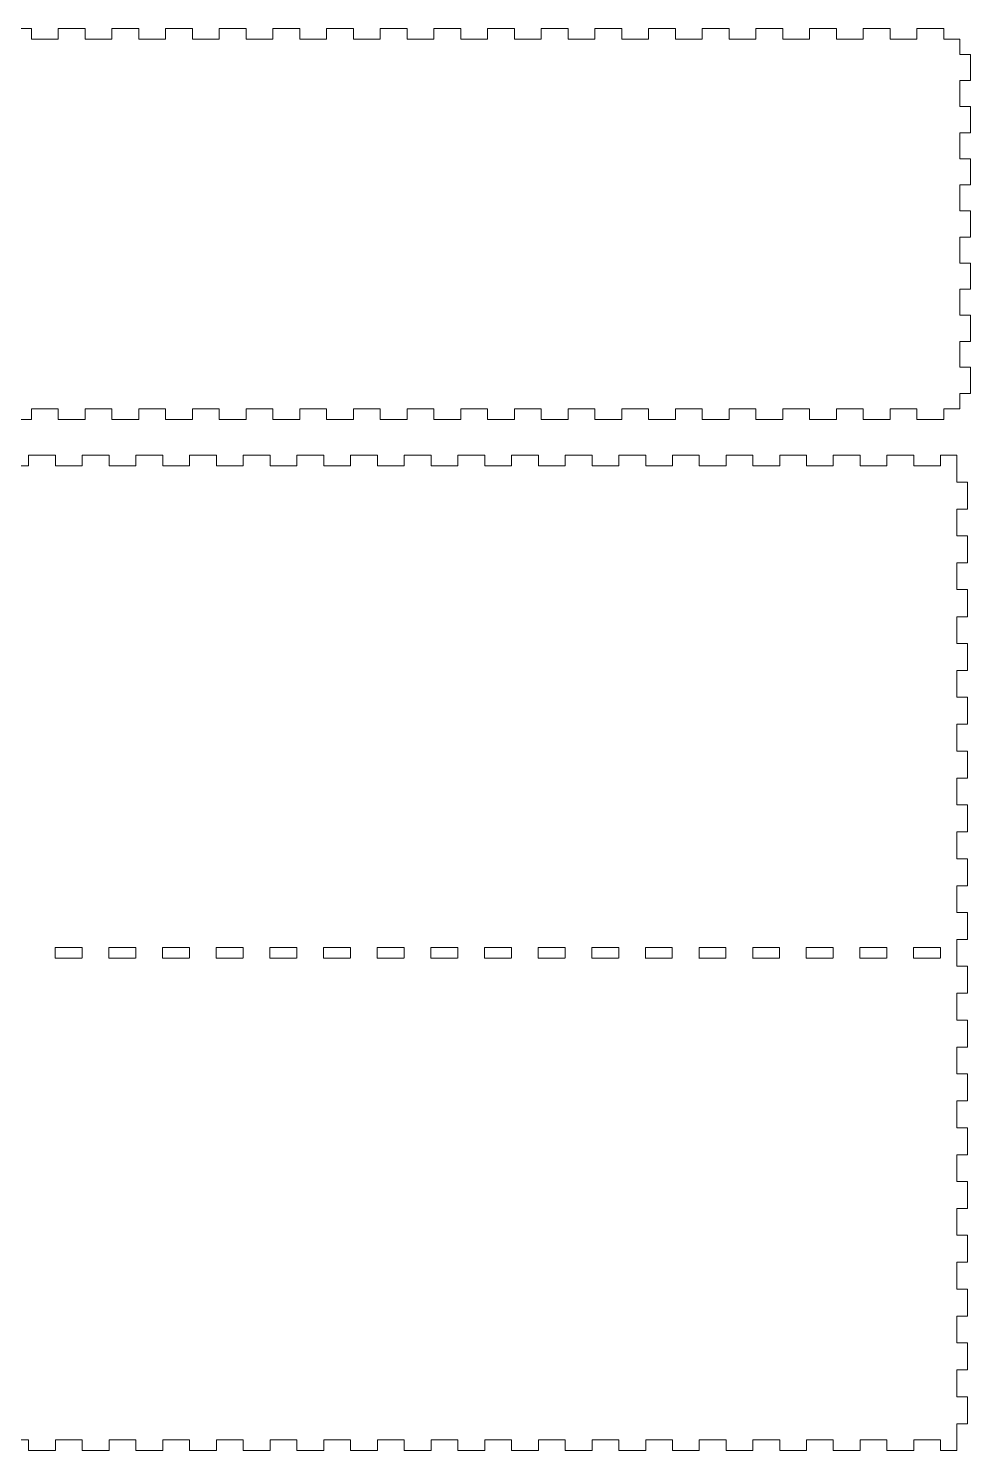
# Model space of a CAD drawing. Header units: millimetres. Extents: x -284 to 247, y -404 to 405.
# Drawn here: x -18.2 to 246.8, y -404 to -3.9 of the extents above; entities that cross this region are included whole.
import ezdxf

# ---------------------------------------------------------------- set-up
doc = ezdxf.new("R2010")
doc.units = ezdxf.units.MM
doc.header["$MEASUREMENT"] = 0
doc.layers.add('Layer 1', color=7, linetype='Continuous')

msp = doc.modelspace()

# ---------------------------------------------------------------- linework, layer by layer
at = {"layer": 'Layer 1', "lineweight": 0}
for points in [[(-24.9239, -3.8831), (-24.9239, -3.8831), (-17.336, -3.8831), (-17.336, -3.8831)], [(-17.336, -3.8831), (-17.336, -3.8831), (-17.336, -6.8832), (-17.336, -6.8832)], [(-9.828, -3.8831), (-9.828, -3.8831), (-9.828, -6.8832), (-9.828, -6.8832)], [(-9.828, -3.8831), (-9.828, -3.8831), (-2.2401, -3.8831), (-2.2401, -3.8831)], [(-2.2401, -3.8831), (-2.2401, -3.8831), (-2.2401, -6.8832), (-2.2401, -6.8832)], [(5.2678, -3.8831), (5.2678, -3.8831), (5.2678, -6.8832), (5.2678, -6.8832)], [(5.2678, -3.8831), (5.2678, -3.8831), (12.8557, -3.8831), (12.8557, -3.8831)], [(12.8557, -3.8831), (12.8557, -3.8831), (12.8557, -6.8832), (12.8557, -6.8832)], [(20.3637, -3.8831), (20.3637, -3.8831), (20.3637, -6.8832), (20.3637, -6.8832)], [(20.3637, -3.8831), (20.3637, -3.8831), (27.9516, -3.8831), (27.9516, -3.8831)], [(27.9516, -3.8831), (27.9516, -3.8831), (27.9516, -6.8832), (27.9516, -6.8832)], [(35.4595, -3.8831), (35.4595, -3.8831), (35.4595, -6.8832), (35.4595, -6.8832)], [(35.4595, -3.8831), (35.4595, -3.8831), (43.0474, -3.8831), (43.0474, -3.8831)], [(43.0474, -3.8831), (43.0474, -3.8831), (43.0474, -6.8832), (43.0474, -6.8832)], [(50.5554, -3.8831), (50.5554, -3.8831), (50.5554, -6.8832), (50.5554, -6.8832)], [(50.5554, -3.8831), (50.5554, -3.8831), (58.1433, -3.8831), (58.1433, -3.8831)], [(58.1433, -3.8831), (58.1433, -3.8831), (58.1433, -6.8832), (58.1433, -6.8832)], [(65.6512, -3.8831), (65.6512, -3.8831), (65.6512, -6.8832), (65.6512, -6.8832)], [(65.6512, -3.8831), (65.6512, -3.8831), (73.2393, -3.8831), (73.2393, -3.8831)], [(73.2393, -3.8831), (73.2393, -3.8831), (73.2393, -6.8832), (73.2393, -6.8832)], [(80.7471, -3.8831), (80.7471, -3.8831), (80.7471, -6.8832), (80.7471, -6.8832)], [(80.7471, -3.8831), (80.7471, -3.8831), (88.335, -3.8831), (88.335, -3.8831)], [(88.335, -3.8831), (88.335, -3.8831), (88.335, -6.8832), (88.335, -6.8832)], [(95.8428, -3.8831), (95.8428, -3.8831), (95.8428, -6.8832), (95.8428, -6.8832)], [(95.8428, -3.8831), (95.8428, -3.8831), (103.4307, -3.8831), (103.4307, -3.8831)], [(103.4307, -3.8831), (103.4307, -3.8831), (103.4307, -6.8832), (103.4307, -6.8832)], [(110.9389, -3.8831), (110.9389, -3.8831), (110.9389, -6.8832), (110.9389, -6.8832)], [(110.9389, -3.8831), (110.9389, -3.8831), (118.5268, -3.8831), (118.5268, -3.8831)], [(118.5268, -3.8831), (118.5268, -3.8831), (118.5268, -6.8832), (118.5268, -6.8832)], [(126.0346, -3.8831), (126.0346, -3.8831), (126.0346, -6.8832), (126.0346, -6.8832)], [(126.0346, -3.8831), (126.0346, -3.8831), (133.6225, -3.8831), (133.6225, -3.8831)], [(133.6225, -3.8831), (133.6225, -3.8831), (133.6225, -6.8832), (133.6225, -6.8832)], [(141.1303, -3.8831), (141.1303, -3.8831), (141.1303, -6.8832), (141.1303, -6.8832)], [(141.1303, -3.8831), (141.1303, -3.8831), (148.7182, -3.8831), (148.7182, -3.8831)], [(148.7182, -3.8831), (148.7182, -3.8831), (148.7182, -6.8832), (148.7182, -6.8832)], [(156.2264, -3.8831), (156.2264, -3.8831), (156.2264, -6.8832), (156.2264, -6.8832)], [(156.2264, -3.8831), (156.2264, -3.8831), (163.8143, -3.8831), (163.8143, -3.8831)], [(163.8143, -3.8831), (163.8143, -3.8831), (163.8143, -6.8832), (163.8143, -6.8832)], [(171.3221, -3.8831), (171.3221, -3.8831), (171.3221, -6.8832), (171.3221, -6.8832)], [(171.3221, -3.8831), (171.3221, -3.8831), (178.91, -3.8831), (178.91, -3.8831)], [(178.91, -3.8831), (178.91, -3.8831), (178.91, -6.8832), (178.91, -6.8832)], [(186.4182, -3.8831), (186.4182, -3.8831), (186.4182, -6.8832), (186.4182, -6.8832)], [(186.4182, -3.8831), (186.4182, -3.8831), (194.0061, -3.8831), (194.0061, -3.8831)], [(194.0061, -3.8831), (194.0061, -3.8831), (194.0061, -6.8832), (194.0061, -6.8832)], [(201.5139, -3.8831), (201.5139, -3.8831), (201.5139, -6.8832), (201.5139, -6.8832)], [(201.5139, -3.8831), (201.5139, -3.8831), (209.1018, -3.8831), (209.1018, -3.8831)], [(209.1018, -3.8831), (209.1018, -3.8831), (209.1018, -6.8832), (209.1018, -6.8832)], [(216.6096, -3.8831), (216.6096, -3.8831), (216.6096, -6.8832), (216.6096, -6.8832)], [(216.6096, -3.8831), (216.6096, -3.8831), (224.1975, -3.8831), (224.1975, -3.8831)], [(224.1975, -3.8831), (224.1975, -3.8831), (224.1975, -6.8832), (224.1975, -6.8832)], [(231.7057, -3.8831), (231.7057, -3.8831), (231.7057, -6.8832), (231.7057, -6.8832)], [(231.7057, -3.8831), (231.7057, -3.8831), (239.2936, -3.8831), (239.2936, -3.8831)], [(239.2936, -3.8831), (239.2936, -3.8831), (239.2936, -6.8832), (239.2936, -6.8832)], [(-17.336, -6.8832), (-17.336, -6.8832), (-9.828, -6.8832), (-9.828, -6.8832)], [(-2.2401, -6.8832), (-2.2401, -6.8832), (5.2678, -6.8832), (5.2678, -6.8832)], [(12.8557, -6.8832), (12.8557, -6.8832), (20.3637, -6.8832), (20.3637, -6.8832)], [(27.9516, -6.8832), (27.9516, -6.8832), (35.4595, -6.8832), (35.4595, -6.8832)], [(43.0474, -6.8832), (43.0474, -6.8832), (50.5554, -6.8832), (50.5554, -6.8832)], [(58.1433, -6.8832), (58.1433, -6.8832), (65.6512, -6.8832), (65.6512, -6.8832)], [(73.2393, -6.8832), (73.2393, -6.8832), (80.7471, -6.8832), (80.7471, -6.8832)], [(88.335, -6.8832), (88.335, -6.8832), (95.8428, -6.8832), (95.8428, -6.8832)], [(103.4307, -6.8832), (103.4307, -6.8832), (110.9389, -6.8832), (110.9389, -6.8832)], [(118.5268, -6.8832), (118.5268, -6.8832), (126.0346, -6.8832), (126.0346, -6.8832)], [(133.6225, -6.8832), (133.6225, -6.8832), (141.1303, -6.8832), (141.1303, -6.8832)], [(148.7182, -6.8832), (148.7182, -6.8832), (156.2264, -6.8832), (156.2264, -6.8832)], [(163.8143, -6.8832), (163.8143, -6.8832), (171.3221, -6.8832), (171.3221, -6.8832)], [(178.91, -6.8832), (178.91, -6.8832), (186.4182, -6.8832), (186.4182, -6.8832)], [(194.0061, -6.8832), (194.0061, -6.8832), (201.5139, -6.8832), (201.5139, -6.8832)], [(209.1018, -6.8832), (209.1018, -6.8832), (216.6096, -6.8832), (216.6096, -6.8832)], [(224.1975, -6.8832), (224.1975, -6.8832), (231.7057, -6.8832), (231.7057, -6.8832)], [(239.2936, -6.8832), (239.2936, -6.8832), (243.8215, -6.8832), (243.8215, -6.8832)], [(243.8215, -11.199), (243.8215, -11.199), (243.8215, -6.8832), (243.8215, -6.8832)], [(246.8215, -11.199), (246.8215, -11.199), (243.8215, -11.199), (243.8215, -11.199)], [(246.8215, -18.5749), (246.8215, -18.5749), (246.8215, -11.199), (246.8215, -11.199)], [(243.8215, -25.8711), (243.8215, -25.8711), (243.8215, -18.5749), (243.8215, -18.5749)], [(246.8215, -18.5749), (246.8215, -18.5749), (243.8215, -18.5749), (243.8215, -18.5749)], [(246.8215, -25.8711), (246.8215, -25.8711), (243.8215, -25.8711), (243.8215, -25.8711)], [(246.8215, -33.247), (246.8215, -33.247), (246.8215, -25.8711), (246.8215, -25.8711)], [(243.8215, -40.5431), (243.8215, -40.5431), (243.8215, -33.247), (243.8215, -33.247)], [(246.8215, -33.247), (246.8215, -33.247), (243.8215, -33.247), (243.8215, -33.247)], [(246.8215, -40.5431), (246.8215, -40.5431), (243.8215, -40.5431), (243.8215, -40.5431)], [(246.8215, -47.919), (246.8215, -47.919), (246.8215, -40.5431), (246.8215, -40.5431)], [(243.8215, -55.2151), (243.8215, -55.2151), (243.8215, -47.919), (243.8215, -47.919)], [(246.8215, -47.919), (246.8215, -47.919), (243.8215, -47.919), (243.8215, -47.919)], [(246.8215, -55.2151), (246.8215, -55.2151), (243.8215, -55.2151), (243.8215, -55.2151)], [(246.8215, -62.591), (246.8215, -62.591), (246.8215, -55.2151), (246.8215, -55.2151)], [(243.8215, -69.8871), (243.8215, -69.8871), (243.8215, -62.591), (243.8215, -62.591)], [(246.8215, -62.591), (246.8215, -62.591), (243.8215, -62.591), (243.8215, -62.591)], [(246.8215, -69.8871), (246.8215, -69.8871), (243.8215, -69.8871), (243.8215, -69.8871)], [(246.8215, -77.263), (246.8215, -77.263), (246.8215, -69.8871), (246.8215, -69.8871)], [(243.8215, -84.559), (243.8215, -84.559), (243.8215, -77.263), (243.8215, -77.263)], [(246.8215, -77.263), (246.8215, -77.263), (243.8215, -77.263), (243.8215, -77.263)], [(246.8215, -84.559), (246.8215, -84.559), (243.8215, -84.559), (243.8215, -84.559)], [(246.8215, -91.9351), (246.8215, -91.9351), (246.8215, -84.559), (246.8215, -84.559)], [(243.8215, -99.231), (243.8215, -99.231), (243.8215, -91.9351), (243.8215, -91.9351)], [(246.8215, -91.9351), (246.8215, -91.9351), (243.8215, -91.9351), (243.8215, -91.9351)], [(246.8215, -99.231), (246.8215, -99.231), (243.8215, -99.231), (243.8215, -99.231)], [(246.8215, -106.6071), (246.8215, -106.6071), (246.8215, -99.231), (246.8215, -99.231)], [(243.8215, -110.923), (243.8215, -110.923), (243.8215, -106.6071), (243.8215, -106.6071)], [(246.8215, -106.6071), (246.8215, -106.6071), (243.8215, -106.6071), (243.8215, -106.6071)], [(-17.336, -110.923), (-17.336, -110.923), (-17.336, -113.923), (-17.336, -113.923)], [(-17.336, -110.923), (-17.336, -110.923), (-9.828, -110.923), (-9.828, -110.923)], [(-9.828, -110.923), (-9.828, -110.923), (-9.828, -113.923), (-9.828, -113.923)], [(-2.2401, -110.923), (-2.2401, -110.923), (-2.2401, -113.923), (-2.2401, -113.923)], [(-2.2401, -110.923), (-2.2401, -110.923), (5.2678, -110.923), (5.2678, -110.923)], [(5.2678, -110.923), (5.2678, -110.923), (5.2678, -113.923), (5.2678, -113.923)], [(12.8557, -110.923), (12.8557, -110.923), (12.8557, -113.923), (12.8557, -113.923)], [(12.8557, -110.923), (12.8557, -110.923), (20.3637, -110.923), (20.3637, -110.923)], [(20.3637, -110.923), (20.3637, -110.923), (20.3637, -113.923), (20.3637, -113.923)], [(27.9516, -110.923), (27.9516, -110.923), (27.9516, -113.923), (27.9516, -113.923)], [(27.9516, -110.923), (27.9516, -110.923), (35.4595, -110.923), (35.4595, -110.923)], [(35.4595, -110.923), (35.4595, -110.923), (35.4595, -113.923), (35.4595, -113.923)], [(43.0474, -110.923), (43.0474, -110.923), (43.0474, -113.923), (43.0474, -113.923)], [(43.0474, -110.923), (43.0474, -110.923), (50.5554, -110.923), (50.5554, -110.923)], [(50.5554, -110.923), (50.5554, -110.923), (50.5554, -113.923), (50.5554, -113.923)], [(58.1433, -110.923), (58.1433, -110.923), (58.1433, -113.923), (58.1433, -113.923)], [(58.1433, -110.923), (58.1433, -110.923), (65.6512, -110.923), (65.6512, -110.923)], [(65.6512, -110.923), (65.6512, -110.923), (65.6512, -113.923), (65.6512, -113.923)], [(73.2393, -110.923), (73.2393, -110.923), (73.2393, -113.923), (73.2393, -113.923)], [(73.2393, -110.923), (73.2393, -110.923), (80.7471, -110.923), (80.7471, -110.923)], [(80.7471, -110.923), (80.7471, -110.923), (80.7471, -113.923), (80.7471, -113.923)], [(88.335, -110.923), (88.335, -110.923), (88.335, -113.923), (88.335, -113.923)], [(88.335, -110.923), (88.335, -110.923), (95.8428, -110.923), (95.8428, -110.923)], [(95.8428, -110.923), (95.8428, -110.923), (95.8428, -113.923), (95.8428, -113.923)], [(103.4307, -110.923), (103.4307, -110.923), (103.4307, -113.923), (103.4307, -113.923)], [(103.4307, -110.923), (103.4307, -110.923), (110.9389, -110.923), (110.9389, -110.923)], [(110.9389, -110.923), (110.9389, -110.923), (110.9389, -113.923), (110.9389, -113.923)], [(118.5268, -110.923), (118.5268, -110.923), (118.5268, -113.923), (118.5268, -113.923)], [(118.5268, -110.923), (118.5268, -110.923), (126.0346, -110.923), (126.0346, -110.923)], [(126.0346, -110.923), (126.0346, -110.923), (126.0346, -113.923), (126.0346, -113.923)], [(133.6225, -110.923), (133.6225, -110.923), (133.6225, -113.923), (133.6225, -113.923)], [(133.6225, -110.923), (133.6225, -110.923), (141.1303, -110.923), (141.1303, -110.923)], [(141.1303, -110.923), (141.1303, -110.923), (141.1303, -113.923), (141.1303, -113.923)], [(148.7182, -110.923), (148.7182, -110.923), (148.7182, -113.923), (148.7182, -113.923)], [(148.7182, -110.923), (148.7182, -110.923), (156.2264, -110.923), (156.2264, -110.923)], [(156.2264, -110.923), (156.2264, -110.923), (156.2264, -113.923), (156.2264, -113.923)], [(163.8143, -110.923), (163.8143, -110.923), (163.8143, -113.923), (163.8143, -113.923)], [(163.8143, -110.923), (163.8143, -110.923), (171.3221, -110.923), (171.3221, -110.923)], [(171.3221, -110.923), (171.3221, -110.923), (171.3221, -113.923), (171.3221, -113.923)], [(178.91, -110.923), (178.91, -110.923), (178.91, -113.923), (178.91, -113.923)], [(178.91, -110.923), (178.91, -110.923), (186.4182, -110.923), (186.4182, -110.923)], [(186.4182, -110.923), (186.4182, -110.923), (186.4182, -113.923), (186.4182, -113.923)], [(194.0061, -110.923), (194.0061, -110.923), (194.0061, -113.923), (194.0061, -113.923)], [(194.0061, -110.923), (194.0061, -110.923), (201.5139, -110.923), (201.5139, -110.923)], [(201.5139, -110.923), (201.5139, -110.923), (201.5139, -113.923), (201.5139, -113.923)], [(209.1018, -110.923), (209.1018, -110.923), (209.1018, -113.923), (209.1018, -113.923)], [(209.1018, -110.923), (209.1018, -110.923), (216.6096, -110.923), (216.6096, -110.923)], [(216.6096, -110.923), (216.6096, -110.923), (216.6096, -113.923), (216.6096, -113.923)], [(224.1975, -110.923), (224.1975, -110.923), (224.1975, -113.923), (224.1975, -113.923)], [(224.1975, -110.923), (224.1975, -110.923), (231.7057, -110.923), (231.7057, -110.923)], [(231.7057, -110.923), (231.7057, -110.923), (231.7057, -113.923), (231.7057, -113.923)], [(239.2936, -110.923), (239.2936, -110.923), (239.2936, -113.923), (239.2936, -113.923)], [(239.2936, -110.923), (239.2936, -110.923), (243.8215, -110.923), (243.8215, -110.923)], [(-24.9239, -113.923), (-24.9239, -113.923), (-17.336, -113.923), (-17.336, -113.923)], [(-9.828, -113.923), (-9.828, -113.923), (-2.2401, -113.923), (-2.2401, -113.923)], [(5.2678, -113.923), (5.2678, -113.923), (12.8557, -113.923), (12.8557, -113.923)], [(20.3637, -113.923), (20.3637, -113.923), (27.9516, -113.923), (27.9516, -113.923)], [(35.4595, -113.923), (35.4595, -113.923), (43.0474, -113.923), (43.0474, -113.923)], [(50.5554, -113.923), (50.5554, -113.923), (58.1433, -113.923), (58.1433, -113.923)], [(65.6512, -113.923), (65.6512, -113.923), (73.2393, -113.923), (73.2393, -113.923)], [(80.7471, -113.923), (80.7471, -113.923), (88.335, -113.923), (88.335, -113.923)], [(95.8428, -113.923), (95.8428, -113.923), (103.4307, -113.923), (103.4307, -113.923)], [(110.9389, -113.923), (110.9389, -113.923), (118.5268, -113.923), (118.5268, -113.923)], [(126.0346, -113.923), (126.0346, -113.923), (133.6225, -113.923), (133.6225, -113.923)], [(141.1303, -113.923), (141.1303, -113.923), (148.7182, -113.923), (148.7182, -113.923)], [(156.2264, -113.923), (156.2264, -113.923), (163.8143, -113.923), (163.8143, -113.923)], [(171.3221, -113.923), (171.3221, -113.923), (178.91, -113.923), (178.91, -113.923)], [(186.4182, -113.923), (186.4182, -113.923), (194.0061, -113.923), (194.0061, -113.923)], [(201.5139, -113.923), (201.5139, -113.923), (209.1018, -113.923), (209.1018, -113.923)], [(216.6096, -113.923), (216.6096, -113.923), (224.1975, -113.923), (224.1975, -113.923)], [(231.7057, -113.923), (231.7057, -113.923), (239.2936, -113.923), (239.2936, -113.923)], [(-18.2229, -123.9631), (-18.2229, -123.9631), (-18.2229, -126.963), (-18.2229, -126.963)], [(-18.2229, -123.9631), (-18.2229, -123.9631), (-10.6349, -123.9631), (-10.6349, -123.9631)], [(-10.6349, -123.9631), (-10.6349, -123.9631), (-10.6349, -126.963), (-10.6349, -126.963)], [(-3.127, -123.9631), (-3.127, -123.9631), (-3.127, -126.963), (-3.127, -126.963)], [(-3.127, -123.9631), (-3.127, -123.9631), (4.4609, -123.9631), (4.4609, -123.9631)], [(4.4609, -123.9631), (4.4609, -123.9631), (4.4609, -126.963), (4.4609, -126.963)], [(11.9688, -123.9631), (11.9688, -123.9631), (11.9688, -126.963), (11.9688, -126.963)], [(11.9688, -123.9631), (11.9688, -123.9631), (19.5568, -123.9631), (19.5568, -123.9631)], [(19.5568, -123.9631), (19.5568, -123.9631), (19.5568, -126.963), (19.5568, -126.963)], [(27.0647, -123.9631), (27.0647, -123.9631), (27.0647, -126.963), (27.0647, -126.963)], [(27.0647, -123.9631), (27.0647, -123.9631), (34.6526, -123.9631), (34.6526, -123.9631)], [(34.6526, -123.9631), (34.6526, -123.9631), (34.6526, -126.963), (34.6526, -126.963)], [(42.1605, -123.9631), (42.1605, -123.9631), (42.1605, -126.963), (42.1605, -126.963)], [(42.1605, -123.9631), (42.1605, -123.9631), (49.7485, -123.9631), (49.7485, -123.9631)], [(49.7485, -123.9631), (49.7485, -123.9631), (49.7485, -126.963), (49.7485, -126.963)], [(57.2564, -123.9631), (57.2564, -123.9631), (57.2564, -126.963), (57.2564, -126.963)], [(57.2564, -123.9631), (57.2564, -123.9631), (64.8443, -123.9631), (64.8443, -123.9631)], [(64.8443, -123.9631), (64.8443, -123.9631), (64.8443, -126.963), (64.8443, -126.963)], [(72.3522, -123.9631), (72.3522, -123.9631), (72.3522, -126.963), (72.3522, -126.963)], [(72.3522, -123.9631), (72.3522, -123.9631), (79.9401, -123.9631), (79.9401, -123.9631)], [(79.9401, -123.9631), (79.9401, -123.9631), (79.9401, -126.963), (79.9401, -126.963)], [(87.4483, -123.9631), (87.4483, -123.9631), (87.4483, -126.963), (87.4483, -126.963)], [(87.4483, -123.9631), (87.4483, -123.9631), (95.0361, -123.9631), (95.0361, -123.9631)], [(95.0361, -123.9631), (95.0361, -123.9631), (95.0361, -126.963), (95.0361, -126.963)], [(102.544, -123.9631), (102.544, -123.9631), (102.544, -126.963), (102.544, -126.963)], [(102.544, -123.9631), (102.544, -123.9631), (110.1319, -123.9631), (110.1319, -123.9631)], [(110.1319, -123.9631), (110.1319, -123.9631), (110.1319, -126.963), (110.1319, -126.963)], [(117.6397, -123.9631), (117.6397, -123.9631), (117.6397, -126.963), (117.6397, -126.963)], [(117.6397, -123.9631), (117.6397, -123.9631), (125.2276, -123.9631), (125.2276, -123.9631)], [(125.2276, -123.9631), (125.2276, -123.9631), (125.2276, -126.963), (125.2276, -126.963)], [(132.7357, -123.9631), (132.7357, -123.9631), (132.7357, -126.963), (132.7357, -126.963)], [(132.7357, -123.9631), (132.7357, -123.9631), (140.3236, -123.9631), (140.3236, -123.9631)], [(140.3236, -123.9631), (140.3236, -123.9631), (140.3236, -126.963), (140.3236, -126.963)], [(147.8315, -123.9631), (147.8315, -123.9631), (147.8315, -126.963), (147.8315, -126.963)], [(147.8315, -123.9631), (147.8315, -123.9631), (155.4194, -123.9631), (155.4194, -123.9631)], [(155.4194, -123.9631), (155.4194, -123.9631), (155.4194, -126.963), (155.4194, -126.963)], [(162.9272, -123.9631), (162.9272, -123.9631), (162.9272, -126.963), (162.9272, -126.963)], [(162.9272, -123.9631), (162.9272, -123.9631), (170.5154, -123.9631), (170.5154, -123.9631)], [(170.5154, -123.9631), (170.5154, -123.9631), (170.5154, -126.963), (170.5154, -126.963)], [(178.0232, -123.9631), (178.0232, -123.9631), (178.0232, -126.963), (178.0232, -126.963)], [(178.0232, -123.9631), (178.0232, -123.9631), (185.6111, -123.9631), (185.6111, -123.9631)], [(185.6111, -123.9631), (185.6111, -123.9631), (185.6111, -126.963), (185.6111, -126.963)], [(193.119, -123.9631), (193.119, -123.9631), (193.119, -126.963), (193.119, -126.963)], [(193.119, -123.9631), (193.119, -123.9631), (200.7069, -123.9631), (200.7069, -123.9631)], [(200.7069, -123.9631), (200.7069, -123.9631), (200.7069, -126.963), (200.7069, -126.963)], [(208.215, -123.9631), (208.215, -123.9631), (208.215, -126.963), (208.215, -126.963)], [(208.215, -123.9631), (208.215, -123.9631), (215.8029, -123.9631), (215.8029, -123.9631)], [(215.8029, -123.9631), (215.8029, -123.9631), (215.8029, -126.963), (215.8029, -126.963)], [(223.3107, -123.9631), (223.3107, -123.9631), (223.3107, -126.963), (223.3107, -126.963)], [(223.3107, -123.9631), (223.3107, -123.9631), (230.8986, -123.9631), (230.8986, -123.9631)], [(230.8986, -123.9631), (230.8986, -123.9631), (230.8986, -126.963), (230.8986, -126.963)], [(238.4064, -123.9631), (238.4064, -123.9631), (238.4064, -126.963), (238.4064, -126.963)], [(238.4064, -123.9631), (238.4064, -123.9631), (242.9746, -123.9631), (242.9746, -123.9631)], [(242.9746, -131.5117), (242.9746, -131.5117), (242.9746, -123.9631), (242.9746, -123.9631)], [(-25.7308, -126.963), (-25.7308, -126.963), (-18.2229, -126.963), (-18.2229, -126.963)], [(-10.6349, -126.963), (-10.6349, -126.963), (-3.127, -126.963), (-3.127, -126.963)], [(4.4609, -126.963), (4.4609, -126.963), (11.9688, -126.963), (11.9688, -126.963)], [(19.5568, -126.963), (19.5568, -126.963), (27.0647, -126.963), (27.0647, -126.963)], [(34.6526, -126.963), (34.6526, -126.963), (42.1605, -126.963), (42.1605, -126.963)], [(49.7485, -126.963), (49.7485, -126.963), (57.2564, -126.963), (57.2564, -126.963)], [(64.8443, -126.963), (64.8443, -126.963), (72.3522, -126.963), (72.3522, -126.963)], [(79.9401, -126.963), (79.9401, -126.963), (87.4483, -126.963), (87.4483, -126.963)], [(95.0361, -126.963), (95.0361, -126.963), (102.544, -126.963), (102.544, -126.963)], [(110.1319, -126.963), (110.1319, -126.963), (117.6397, -126.963), (117.6397, -126.963)], [(125.2276, -126.963), (125.2276, -126.963), (132.7357, -126.963), (132.7357, -126.963)], [(140.3236, -126.963), (140.3236, -126.963), (147.8315, -126.963), (147.8315, -126.963)], [(155.4194, -126.963), (155.4194, -126.963), (162.9272, -126.963), (162.9272, -126.963)], [(170.5154, -126.963), (170.5154, -126.963), (178.0232, -126.963), (178.0232, -126.963)], [(185.6111, -126.963), (185.6111, -126.963), (193.119, -126.963), (193.119, -126.963)], [(200.7069, -126.963), (200.7069, -126.963), (208.215, -126.963), (208.215, -126.963)], [(215.8029, -126.963), (215.8029, -126.963), (223.3107, -126.963), (223.3107, -126.963)], [(230.8986, -126.963), (230.8986, -126.963), (238.4064, -126.963), (238.4064, -126.963)], [(245.9746, -131.5117), (245.9746, -131.5117), (242.9746, -131.5117), (242.9746, -131.5117)], [(245.9746, -139.1204), (245.9746, -139.1204), (245.9746, -131.5117), (245.9746, -131.5117)], [(242.9746, -146.649), (242.9746, -146.649), (242.9746, -139.1204), (242.9746, -139.1204)], [(245.9746, -139.1204), (245.9746, -139.1204), (242.9746, -139.1204), (242.9746, -139.1204)], [(245.9746, -146.649), (245.9746, -146.649), (242.9746, -146.649), (242.9746, -146.649)], [(245.9746, -154.2576), (245.9746, -154.2576), (245.9746, -146.649), (245.9746, -146.649)], [(242.9746, -161.7863), (242.9746, -161.7863), (242.9746, -154.2576), (242.9746, -154.2576)], [(245.9746, -154.2576), (245.9746, -154.2576), (242.9746, -154.2576), (242.9746, -154.2576)], [(245.9746, -161.7863), (245.9746, -161.7863), (242.9746, -161.7863), (242.9746, -161.7863)], [(245.9746, -169.3949), (245.9746, -169.3949), (245.9746, -161.7863), (245.9746, -161.7863)], [(242.9746, -176.9236), (242.9746, -176.9236), (242.9746, -169.3949), (242.9746, -169.3949)], [(245.9746, -169.3949), (245.9746, -169.3949), (242.9746, -169.3949), (242.9746, -169.3949)], [(245.9746, -176.9236), (245.9746, -176.9236), (242.9746, -176.9236), (242.9746, -176.9236)], [(245.9746, -184.5322), (245.9746, -184.5322), (245.9746, -176.9236), (245.9746, -176.9236)], [(242.9746, -192.0609), (242.9746, -192.0609), (242.9746, -184.5322), (242.9746, -184.5322)], [(245.9746, -184.5322), (245.9746, -184.5322), (242.9746, -184.5322), (242.9746, -184.5322)], [(245.9746, -192.0609), (245.9746, -192.0609), (242.9746, -192.0609), (242.9746, -192.0609)], [(245.9746, -199.6695), (245.9746, -199.6695), (245.9746, -192.0609), (245.9746, -192.0609)], [(242.9746, -207.1982), (242.9746, -207.1982), (242.9746, -199.6695), (242.9746, -199.6695)], [(245.9746, -199.6695), (245.9746, -199.6695), (242.9746, -199.6695), (242.9746, -199.6695)], [(245.9746, -207.1982), (245.9746, -207.1982), (242.9746, -207.1982), (242.9746, -207.1982)], [(245.9746, -214.8068), (245.9746, -214.8068), (245.9746, -207.1982), (245.9746, -207.1982)], [(242.9746, -222.3355), (242.9746, -222.3355), (242.9746, -214.8068), (242.9746, -214.8068)], [(245.9746, -214.8068), (245.9746, -214.8068), (242.9746, -214.8068), (242.9746, -214.8068)], [(245.9746, -222.3355), (245.9746, -222.3355), (242.9746, -222.3355), (242.9746, -222.3355)], [(245.9746, -229.9441), (245.9746, -229.9441), (245.9746, -222.3355), (245.9746, -222.3355)], [(242.9746, -237.4728), (242.9746, -237.4728), (242.9746, -229.9441), (242.9746, -229.9441)], [(245.9746, -229.9441), (245.9746, -229.9441), (242.9746, -229.9441), (242.9746, -229.9441)], [(245.9746, -237.4728), (245.9746, -237.4728), (242.9746, -237.4728), (242.9746, -237.4728)], [(245.9746, -245.0814), (245.9746, -245.0814), (245.9746, -237.4728), (245.9746, -237.4728)], [(242.9746, -252.6101), (242.9746, -252.6101), (242.9746, -245.0814), (242.9746, -245.0814)], [(245.9746, -245.0814), (245.9746, -245.0814), (242.9746, -245.0814), (242.9746, -245.0814)], [(245.9746, -252.6101), (245.9746, -252.6101), (242.9746, -252.6101), (242.9746, -252.6101)], [(245.9746, -260.2187), (245.9746, -260.2187), (245.9746, -252.6101), (245.9746, -252.6101)], [(-10.7219, -262.483), (-10.7219, -262.483), (-10.7219, -265.483), (-10.7219, -265.483)], [(-10.7219, -262.483), (-10.7219, -262.483), (-3.134, -262.483), (-3.134, -262.483)], [(-3.134, -262.483), (-3.134, -262.483), (-3.134, -265.483), (-3.134, -265.483)], [(4.3739, -262.483), (4.3739, -262.483), (4.3739, -265.483), (4.3739, -265.483)], [(4.3739, -262.483), (4.3739, -262.483), (11.9618, -262.483), (11.9618, -262.483)], [(11.9618, -262.483), (11.9618, -262.483), (11.9618, -265.483), (11.9618, -265.483)], [(19.4698, -262.483), (19.4698, -262.483), (19.4698, -265.483), (19.4698, -265.483)], [(19.4698, -262.483), (19.4698, -262.483), (27.0577, -262.483), (27.0577, -262.483)], [(27.0577, -262.483), (27.0577, -262.483), (27.0577, -265.483), (27.0577, -265.483)], [(34.5656, -262.483), (34.5656, -262.483), (34.5656, -265.483), (34.5656, -265.483)], [(34.5656, -262.483), (34.5656, -262.483), (42.1535, -262.483), (42.1535, -262.483)], [(42.1535, -262.483), (42.1535, -262.483), (42.1535, -265.483), (42.1535, -265.483)], [(49.6615, -262.483), (49.6615, -262.483), (49.6615, -265.483), (49.6615, -265.483)], [(49.6615, -262.483), (49.6615, -262.483), (57.2494, -262.483), (57.2494, -262.483)], [(57.2494, -262.483), (57.2494, -262.483), (57.2494, -265.483), (57.2494, -265.483)], [(64.7573, -262.483), (64.7573, -262.483), (64.7573, -265.483), (64.7573, -265.483)], [(64.7573, -262.483), (64.7573, -262.483), (72.3454, -262.483), (72.3454, -262.483)], [(72.3454, -262.483), (72.3454, -262.483), (72.3454, -265.483), (72.3454, -265.483)], [(79.8532, -262.483), (79.8532, -262.483), (79.8532, -265.483), (79.8532, -265.483)], [(79.8532, -262.483), (79.8532, -262.483), (87.4411, -262.483), (87.4411, -262.483)], [(87.4411, -262.483), (87.4411, -262.483), (87.4411, -265.483), (87.4411, -265.483)], [(94.9489, -262.483), (94.9489, -262.483), (94.9489, -265.483), (94.9489, -265.483)], [(94.9489, -262.483), (94.9489, -262.483), (102.5368, -262.483), (102.5368, -262.483)], [(102.5368, -262.483), (102.5368, -262.483), (102.5368, -265.483), (102.5368, -265.483)], [(110.045, -262.483), (110.045, -262.483), (110.045, -265.483), (110.045, -265.483)], [(110.045, -262.483), (110.045, -262.483), (117.6329, -262.483), (117.6329, -262.483)], [(117.6329, -262.483), (117.6329, -262.483), (117.6329, -265.483), (117.6329, -265.483)], [(125.1407, -262.483), (125.1407, -262.483), (125.1407, -265.483), (125.1407, -265.483)], [(125.1407, -262.483), (125.1407, -262.483), (132.7286, -262.483), (132.7286, -262.483)], [(132.7286, -262.483), (132.7286, -262.483), (132.7286, -265.483), (132.7286, -265.483)], [(140.2364, -262.483), (140.2364, -262.483), (140.2364, -265.483), (140.2364, -265.483)], [(140.2364, -262.483), (140.2364, -262.483), (147.8243, -262.483), (147.8243, -262.483)], [(147.8243, -262.483), (147.8243, -262.483), (147.8243, -265.483), (147.8243, -265.483)], [(155.3325, -262.483), (155.3325, -262.483), (155.3325, -265.483), (155.3325, -265.483)], [(155.3325, -262.483), (155.3325, -262.483), (162.9204, -262.483), (162.9204, -262.483)], [(162.9204, -262.483), (162.9204, -262.483), (162.9204, -265.483), (162.9204, -265.483)], [(170.4282, -262.483), (170.4282, -262.483), (170.4282, -265.483), (170.4282, -265.483)], [(170.4282, -262.483), (170.4282, -262.483), (178.0161, -262.483), (178.0161, -262.483)], [(178.0161, -262.483), (178.0161, -262.483), (178.0161, -265.483), (178.0161, -265.483)], [(185.5243, -262.483), (185.5243, -262.483), (185.5243, -265.483), (185.5243, -265.483)], [(185.5243, -262.483), (185.5243, -262.483), (193.1122, -262.483), (193.1122, -262.483)], [(193.1122, -262.483), (193.1122, -262.483), (193.1122, -265.483), (193.1122, -265.483)], [(200.62, -262.483), (200.62, -262.483), (200.62, -265.483), (200.62, -265.483)], [(200.62, -262.483), (200.62, -262.483), (208.2079, -262.483), (208.2079, -262.483)], [(208.2079, -262.483), (208.2079, -262.483), (208.2079, -265.483), (208.2079, -265.483)], [(215.7157, -262.483), (215.7157, -262.483), (215.7157, -265.483), (215.7157, -265.483)], [(215.7157, -262.483), (215.7157, -262.483), (223.3036, -262.483), (223.3036, -262.483)], [(223.3036, -262.483), (223.3036, -262.483), (223.3036, -265.483), (223.3036, -265.483)], [(230.8118, -262.483), (230.8118, -262.483), (230.8118, -265.483), (230.8118, -265.483)], [(230.8118, -262.483), (230.8118, -262.483), (238.3997, -262.483), (238.3997, -262.483)], [(238.3997, -262.483), (238.3997, -262.483), (238.3997, -265.483), (238.3997, -265.483)], [(242.9746, -267.7474), (242.9746, -267.7474), (242.9746, -260.2187), (242.9746, -260.2187)], [(245.9746, -260.2187), (245.9746, -260.2187), (242.9746, -260.2187), (242.9746, -260.2187)], [(-10.7297, -265.483), (-10.7297, -265.483), (-3.2217, -265.483), (-3.2217, -265.483)], [(4.3664, -265.483), (4.3664, -265.483), (11.8743, -265.483), (11.8743, -265.483)], [(19.4613, -265.483), (19.4613, -265.483), (26.9693, -265.483), (26.9693, -265.483)], [(34.5574, -265.483), (34.5574, -265.483), (42.0653, -265.483), (42.0653, -265.483)], [(49.6533, -265.483), (49.6533, -265.483), (57.1613, -265.483), (57.1613, -265.483)], [(64.7494, -265.483), (64.7494, -265.483), (72.2573, -265.483), (72.2573, -265.483)], [(79.8454, -265.483), (79.8454, -265.483), (87.3532, -265.483), (87.3532, -265.483)], [(94.9414, -265.483), (94.9414, -265.483), (102.4492, -265.483), (102.4492, -265.483)], [(110.0372, -265.483), (110.0372, -265.483), (117.5454, -265.483), (117.5454, -265.483)], [(125.1324, -265.483), (125.1324, -265.483), (132.6402, -265.483), (132.6402, -265.483)], [(140.2284, -265.483), (140.2284, -265.483), (147.7362, -265.483), (147.7362, -265.483)], [(155.3242, -265.483), (155.3242, -265.483), (162.8324, -265.483), (162.8324, -265.483)], [(170.4204, -265.483), (170.4204, -265.483), (177.9282, -265.483), (177.9282, -265.483)], [(185.5162, -265.483), (185.5162, -265.483), (193.0244, -265.483), (193.0244, -265.483)], [(200.6124, -265.483), (200.6124, -265.483), (208.1202, -265.483), (208.1202, -265.483)], [(215.7084, -265.483), (215.7084, -265.483), (223.2162, -265.483), (223.2162, -265.483)], [(230.8032, -265.483), (230.8032, -265.483), (238.3114, -265.483), (238.3114, -265.483)], [(245.9746, -267.7474), (245.9746, -267.7474), (242.9746, -267.7474), (242.9746, -267.7474)], [(245.9746, -275.356), (245.9746, -275.356), (245.9746, -267.7474), (245.9746, -267.7474)], [(242.9746, -282.8847), (242.9746, -282.8847), (242.9746, -275.356), (242.9746, -275.356)], [(245.9746, -275.356), (245.9746, -275.356), (242.9746, -275.356), (242.9746, -275.356)], [(245.9746, -282.8847), (245.9746, -282.8847), (242.9746, -282.8847), (242.9746, -282.8847)], [(245.9746, -290.4933), (245.9746, -290.4933), (245.9746, -282.8847), (245.9746, -282.8847)], [(242.9746, -298.022), (242.9746, -298.022), (242.9746, -290.4933), (242.9746, -290.4933)], [(245.9746, -290.4933), (245.9746, -290.4933), (242.9746, -290.4933), (242.9746, -290.4933)], [(245.9746, -298.022), (245.9746, -298.022), (242.9746, -298.022), (242.9746, -298.022)], [(245.9746, -305.6306), (245.9746, -305.6306), (245.9746, -298.022), (245.9746, -298.022)], [(242.9746, -313.1593), (242.9746, -313.1593), (242.9746, -305.6306), (242.9746, -305.6306)], [(245.9746, -305.6306), (245.9746, -305.6306), (242.9746, -305.6306), (242.9746, -305.6306)], [(245.9746, -313.1593), (245.9746, -313.1593), (242.9746, -313.1593), (242.9746, -313.1593)], [(245.9746, -320.7679), (245.9746, -320.7679), (245.9746, -313.1593), (245.9746, -313.1593)], [(242.9746, -328.2966), (242.9746, -328.2966), (242.9746, -320.7679), (242.9746, -320.7679)], [(245.9746, -320.7679), (245.9746, -320.7679), (242.9746, -320.7679), (242.9746, -320.7679)], [(245.9746, -328.2966), (245.9746, -328.2966), (242.9746, -328.2966), (242.9746, -328.2966)], [(245.9746, -335.9052), (245.9746, -335.9052), (245.9746, -328.2966), (245.9746, -328.2966)], [(242.9746, -343.4339), (242.9746, -343.4339), (242.9746, -335.9052), (242.9746, -335.9052)], [(245.9746, -335.9052), (245.9746, -335.9052), (242.9746, -335.9052), (242.9746, -335.9052)], [(245.9746, -343.4339), (245.9746, -343.4339), (242.9746, -343.4339), (242.9746, -343.4339)], [(245.9746, -351.0425), (245.9746, -351.0425), (245.9746, -343.4339), (245.9746, -343.4339)], [(242.9746, -358.5711), (242.9746, -358.5711), (242.9746, -351.0425), (242.9746, -351.0425)], [(245.9746, -351.0425), (245.9746, -351.0425), (242.9746, -351.0425), (242.9746, -351.0425)], [(245.9746, -358.5711), (245.9746, -358.5711), (242.9746, -358.5711), (242.9746, -358.5711)], [(245.9746, -366.1798), (245.9746, -366.1798), (245.9746, -358.5711), (245.9746, -358.5711)], [(242.9746, -373.7084), (242.9746, -373.7084), (242.9746, -366.1798), (242.9746, -366.1798)], [(245.9746, -366.1798), (245.9746, -366.1798), (242.9746, -366.1798), (242.9746, -366.1798)], [(245.9746, -373.7084), (245.9746, -373.7084), (242.9746, -373.7084), (242.9746, -373.7084)], [(245.9746, -381.3171), (245.9746, -381.3171), (245.9746, -373.7084), (245.9746, -373.7084)], [(242.9746, -388.8458), (242.9746, -388.8458), (242.9746, -381.3171), (242.9746, -381.3171)], [(245.9746, -381.3171), (245.9746, -381.3171), (242.9746, -381.3171), (242.9746, -381.3171)], [(245.9746, -388.8458), (245.9746, -388.8458), (242.9746, -388.8458), (242.9746, -388.8458)], [(245.9746, -396.4544), (245.9746, -396.4544), (245.9746, -388.8458), (245.9746, -388.8458)], [(242.9746, -404.0031), (242.9746, -404.0031), (242.9746, -396.4544), (242.9746, -396.4544)], [(245.9746, -396.4544), (245.9746, -396.4544), (242.9746, -396.4544), (242.9746, -396.4544)], [(-25.7308, -401.003), (-25.7308, -401.003), (-18.2229, -401.003), (-18.2229, -401.003)], [(-18.2229, -401.003), (-18.2229, -401.003), (-18.2229, -404.0031), (-18.2229, -404.0031)], [(-18.2229, -404.0031), (-18.2229, -404.0031), (-10.6349, -404.0031), (-10.6349, -404.0031)], [(-10.6349, -401.003), (-10.6349, -401.003), (-10.6349, -404.0031), (-10.6349, -404.0031)], [(-10.6349, -401.003), (-10.6349, -401.003), (-3.127, -401.003), (-3.127, -401.003)], [(-3.127, -401.003), (-3.127, -401.003), (-3.127, -404.0031), (-3.127, -404.0031)], [(-3.127, -404.0031), (-3.127, -404.0031), (4.4609, -404.0031), (4.4609, -404.0031)], [(4.4609, -401.003), (4.4609, -401.003), (4.4609, -404.0031), (4.4609, -404.0031)], [(4.4609, -401.003), (4.4609, -401.003), (11.9688, -401.003), (11.9688, -401.003)], [(11.9688, -401.003), (11.9688, -401.003), (11.9688, -404.0031), (11.9688, -404.0031)], [(11.9688, -404.0031), (11.9688, -404.0031), (19.5568, -404.0031), (19.5568, -404.0031)], [(19.5568, -401.003), (19.5568, -401.003), (19.5568, -404.0031), (19.5568, -404.0031)], [(19.5568, -401.003), (19.5568, -401.003), (27.0647, -401.003), (27.0647, -401.003)], [(27.0647, -401.003), (27.0647, -401.003), (27.0647, -404.0031), (27.0647, -404.0031)], [(27.0647, -404.0031), (27.0647, -404.0031), (34.6526, -404.0031), (34.6526, -404.0031)], [(34.6526, -401.003), (34.6526, -401.003), (34.6526, -404.0031), (34.6526, -404.0031)], [(34.6526, -401.003), (34.6526, -401.003), (42.1605, -401.003), (42.1605, -401.003)], [(42.1605, -401.003), (42.1605, -401.003), (42.1605, -404.0031), (42.1605, -404.0031)], [(42.1605, -404.0031), (42.1605, -404.0031), (49.7485, -404.0031), (49.7485, -404.0031)], [(49.7485, -401.003), (49.7485, -401.003), (49.7485, -404.0031), (49.7485, -404.0031)], [(49.7485, -401.003), (49.7485, -401.003), (57.2564, -401.003), (57.2564, -401.003)], [(57.2564, -401.003), (57.2564, -401.003), (57.2564, -404.0031), (57.2564, -404.0031)], [(57.2564, -404.0031), (57.2564, -404.0031), (64.8443, -404.0031), (64.8443, -404.0031)], [(64.8443, -401.003), (64.8443, -401.003), (64.8443, -404.0031), (64.8443, -404.0031)], [(64.8443, -401.003), (64.8443, -401.003), (72.3522, -401.003), (72.3522, -401.003)], [(72.3522, -401.003), (72.3522, -401.003), (72.3522, -404.0031), (72.3522, -404.0031)], [(72.3522, -404.0031), (72.3522, -404.0031), (79.9401, -404.0031), (79.9401, -404.0031)], [(79.9401, -401.003), (79.9401, -401.003), (79.9401, -404.0031), (79.9401, -404.0031)], [(79.9401, -401.003), (79.9401, -401.003), (87.4483, -401.003), (87.4483, -401.003)], [(87.4483, -401.003), (87.4483, -401.003), (87.4483, -404.0031), (87.4483, -404.0031)], [(87.4483, -404.0031), (87.4483, -404.0031), (95.0361, -404.0031), (95.0361, -404.0031)], [(95.0361, -401.003), (95.0361, -401.003), (95.0361, -404.0031), (95.0361, -404.0031)], [(95.0361, -401.003), (95.0361, -401.003), (102.544, -401.003), (102.544, -401.003)], [(102.544, -401.003), (102.544, -401.003), (102.544, -404.0031), (102.544, -404.0031)], [(102.544, -404.0031), (102.544, -404.0031), (110.1319, -404.0031), (110.1319, -404.0031)], [(110.1319, -401.003), (110.1319, -401.003), (110.1319, -404.0031), (110.1319, -404.0031)], [(110.1319, -401.003), (110.1319, -401.003), (117.6397, -401.003), (117.6397, -401.003)], [(117.6397, -401.003), (117.6397, -401.003), (117.6397, -404.0031), (117.6397, -404.0031)], [(117.6397, -404.0031), (117.6397, -404.0031), (125.2276, -404.0031), (125.2276, -404.0031)], [(125.2276, -401.003), (125.2276, -401.003), (125.2276, -404.0031), (125.2276, -404.0031)], [(125.2276, -401.003), (125.2276, -401.003), (132.7357, -401.003), (132.7357, -401.003)], [(132.7357, -401.003), (132.7357, -401.003), (132.7357, -404.0031), (132.7357, -404.0031)], [(132.7357, -404.0031), (132.7357, -404.0031), (140.3236, -404.0031), (140.3236, -404.0031)], [(140.3236, -401.003), (140.3236, -401.003), (140.3236, -404.0031), (140.3236, -404.0031)], [(140.3236, -401.003), (140.3236, -401.003), (147.8315, -401.003), (147.8315, -401.003)], [(147.8315, -401.003), (147.8315, -401.003), (147.8315, -404.0031), (147.8315, -404.0031)], [(147.8315, -404.0031), (147.8315, -404.0031), (155.4194, -404.0031), (155.4194, -404.0031)], [(155.4194, -401.003), (155.4194, -401.003), (155.4194, -404.0031), (155.4194, -404.0031)], [(155.4194, -401.003), (155.4194, -401.003), (162.9272, -401.003), (162.9272, -401.003)], [(162.9272, -401.003), (162.9272, -401.003), (162.9272, -404.0031), (162.9272, -404.0031)], [(162.9272, -404.0031), (162.9272, -404.0031), (170.5154, -404.0031), (170.5154, -404.0031)], [(170.5154, -401.003), (170.5154, -401.003), (170.5154, -404.0031), (170.5154, -404.0031)], [(170.5154, -401.003), (170.5154, -401.003), (178.0232, -401.003), (178.0232, -401.003)], [(178.0232, -401.003), (178.0232, -401.003), (178.0232, -404.0031), (178.0232, -404.0031)], [(178.0232, -404.0031), (178.0232, -404.0031), (185.6111, -404.0031), (185.6111, -404.0031)], [(185.6111, -401.003), (185.6111, -401.003), (185.6111, -404.0031), (185.6111, -404.0031)], [(185.6111, -401.003), (185.6111, -401.003), (193.119, -401.003), (193.119, -401.003)], [(193.119, -401.003), (193.119, -401.003), (193.119, -404.0031), (193.119, -404.0031)], [(193.119, -404.0031), (193.119, -404.0031), (200.7069, -404.0031), (200.7069, -404.0031)], [(200.7069, -401.003), (200.7069, -401.003), (200.7069, -404.0031), (200.7069, -404.0031)], [(200.7069, -401.003), (200.7069, -401.003), (208.215, -401.003), (208.215, -401.003)], [(208.215, -401.003), (208.215, -401.003), (208.215, -404.0031), (208.215, -404.0031)], [(208.215, -404.0031), (208.215, -404.0031), (215.8029, -404.0031), (215.8029, -404.0031)], [(215.8029, -401.003), (215.8029, -401.003), (215.8029, -404.0031), (215.8029, -404.0031)], [(215.8029, -401.003), (215.8029, -401.003), (223.3107, -401.003), (223.3107, -401.003)], [(223.3107, -401.003), (223.3107, -401.003), (223.3107, -404.0031), (223.3107, -404.0031)], [(223.3107, -404.0031), (223.3107, -404.0031), (230.8986, -404.0031), (230.8986, -404.0031)], [(230.8986, -401.003), (230.8986, -401.003), (230.8986, -404.0031), (230.8986, -404.0031)], [(230.8986, -401.003), (230.8986, -401.003), (238.4064, -401.003), (238.4064, -401.003)], [(238.4064, -401.003), (238.4064, -401.003), (238.4064, -404.0031), (238.4064, -404.0031)], [(238.4064, -404.0031), (238.4064, -404.0031), (242.9746, -404.0031), (242.9746, -404.0031)]]:
    msp.add_open_spline(points, degree=3, dxfattribs=at)

doc.saveas('drawing.dxf')
